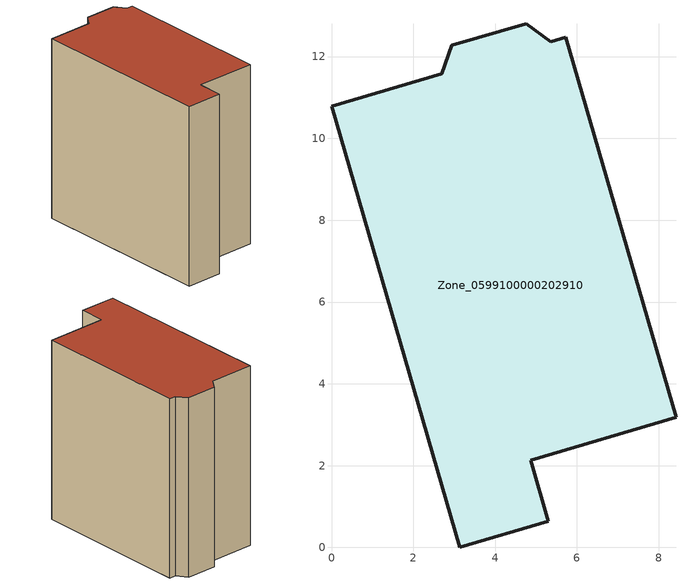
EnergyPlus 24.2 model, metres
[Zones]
Zone_0599100000202910
 floor ground (C_G): 2.69,11.58 2.94,12.28 4.76,12.81 5.36,12.36 5.73,12.47 8.42,3.18 4.87,2.13 5.3,0.64 3.14,0 0,10.79 z0
 wall outside (C_F): 3.14,0 5.3,0.64 4.87,2.13 8.42,3.18 5.73,12.47 5.36,12.36 4.76,12.81 2.94,12.28 2.69,11.58 0,10.79 3.14,0 z0:11.03
 roof outside (C_R): 2.69,11.58 0,10.79 3.14,0 5.3,0.64 4.87,2.13 8.42,3.18 5.73,12.47 5.36,12.36 4.76,12.81 2.94,12.28 z11.03
[BUILDING]
Pand.0599100000202910: North Axis=0; Terrain=City; Loads Convergence Tolerance Value=0.04; Temperature Convergence Tolerance Value=0.4; Solar Distribution=FullExterior; Maximum Number of Warmup Days=25; Minimum Number of Warmup Days=1
[Site:Location]
Rotterdam.The.Hague.AP_ZH_NLD Design_Conditions: Latitude=51.96; Longitude=4.45; Time Zone=1; Elevation=-4.5
[SITE:GROUNDTEMPERATURE:BUILDINGSURFACE]
18, 18, 18, 18, 18, 18, 18, 18, 18, 18, 18, 18
[MATERIAL] Thermal Absorptance=0.9; Solar Absorptance=0.7; Visible Absorptance=0.7
Name | Roughness | Thickness | Conductivity | Density | Specific Heat
G.TI.1946 | MediumSmooth | 0.15 | 1 | 540 | 1210
F.TI.1946 | Rough | 0.3 | 0.857143 | 1920 | 840
R.TI.1946 | MediumRough | 0.2 | 0.1 | 1500 | 1000
[CONSTRUCTION]
C_G: G.TI.1946
C_F: F.TI.1946
C_R: R.TI.1946
[ZONE]
Zone_0599100000202910: Type=1; Multiplier=1; Ceiling Height=Autocalculate; Volume=Autocalculate; Floor Area=autocalculate; Part of Total Floor Area=Yes
[ZONEINFILTRATION:DESIGNFLOWRATE]
Infil_Zone_0599100000202910: Zone or ZoneList or Space or SpaceList=Zone_0599100000202910; Schedule=AlwaysOn; Design Flow Rate Calculation Method=Flow/Area; Flow Rate per Floor Area=0.003; Constant Term Coefficient=1; Temperature Term Coefficient=0; Velocity Term Coefficient=0; Velocity Squared Term Coefficient=0
[HVACTEMPLATE:ZONE:IDEALLOADSAIRSYSTEM]
Zone_0599100000202910: Maximum Heating Supply Air Temperature=50; Minimum Cooling Supply Air Temperature=13; Maximum Heating Supply Air Humidity Ratio=0.0156; Minimum Cooling Supply Air Humidity Ratio=0.0077; Heating Limit=NoLimit; Cooling Limit=NoLimit; Dehumidification Control Type=ConstantSensibleHeatRatio; Cooling Sensible Heat Ratio=0.7; Dehumidification Setpoint=60; Humidification Control Type=None; Humidification Setpoint=30; Outdoor Air Method=None; Outdoor Air Flow Rate per Person=0.00944; Outdoor Air Flow Rate per Zone Floor Area=0; Outdoor Air Flow Rate per Zone=0; Demand Controlled Ventilation Type=None; Outdoor Air Economizer Type=NoEconomizer; Heat Recovery Type=None; Sensible Heat Recovery Effectiveness=0.7; Latent Heat Recovery Effectiveness=0.65
[ZONECONTROL:THERMOSTAT]
ThermostatControl_Zone_0599100000202910: Zone or ZoneList=Zone_0599100000202910; Control Type Schedule=DualSetpointControlType; Control 1=Thermostat_Zone_0599100000202910; Temperature Difference Between Cutout And Setpoint=0
[THERMOSTATSETPOINT:DUALSETPOINT]
Thermostat_Zone_0599100000202910: Heating Setpoint Temperature Schedule=HeatingSetpoint_Zone_0599100000202910; Cooling Setpoint Temperature Schedule=CoolingSetpoint_Zone_0599100000202910
[SCHEDULE:COMPACT]
HeatingSetpoint_Zone_0599100000202910: Through: 12/31, For: AllDays, Until: 24:00, 21
CoolingSetpoint_Zone_0599100000202910: Through: 12/31, For: AllDays, Until: 24:00, 24
DualSetpointControlType: Through: 12/31, For: AllDays, Until: 24:00, 4
AlwaysOn: Through: 12/31, For: AllDays, Until: 24:00, 1
